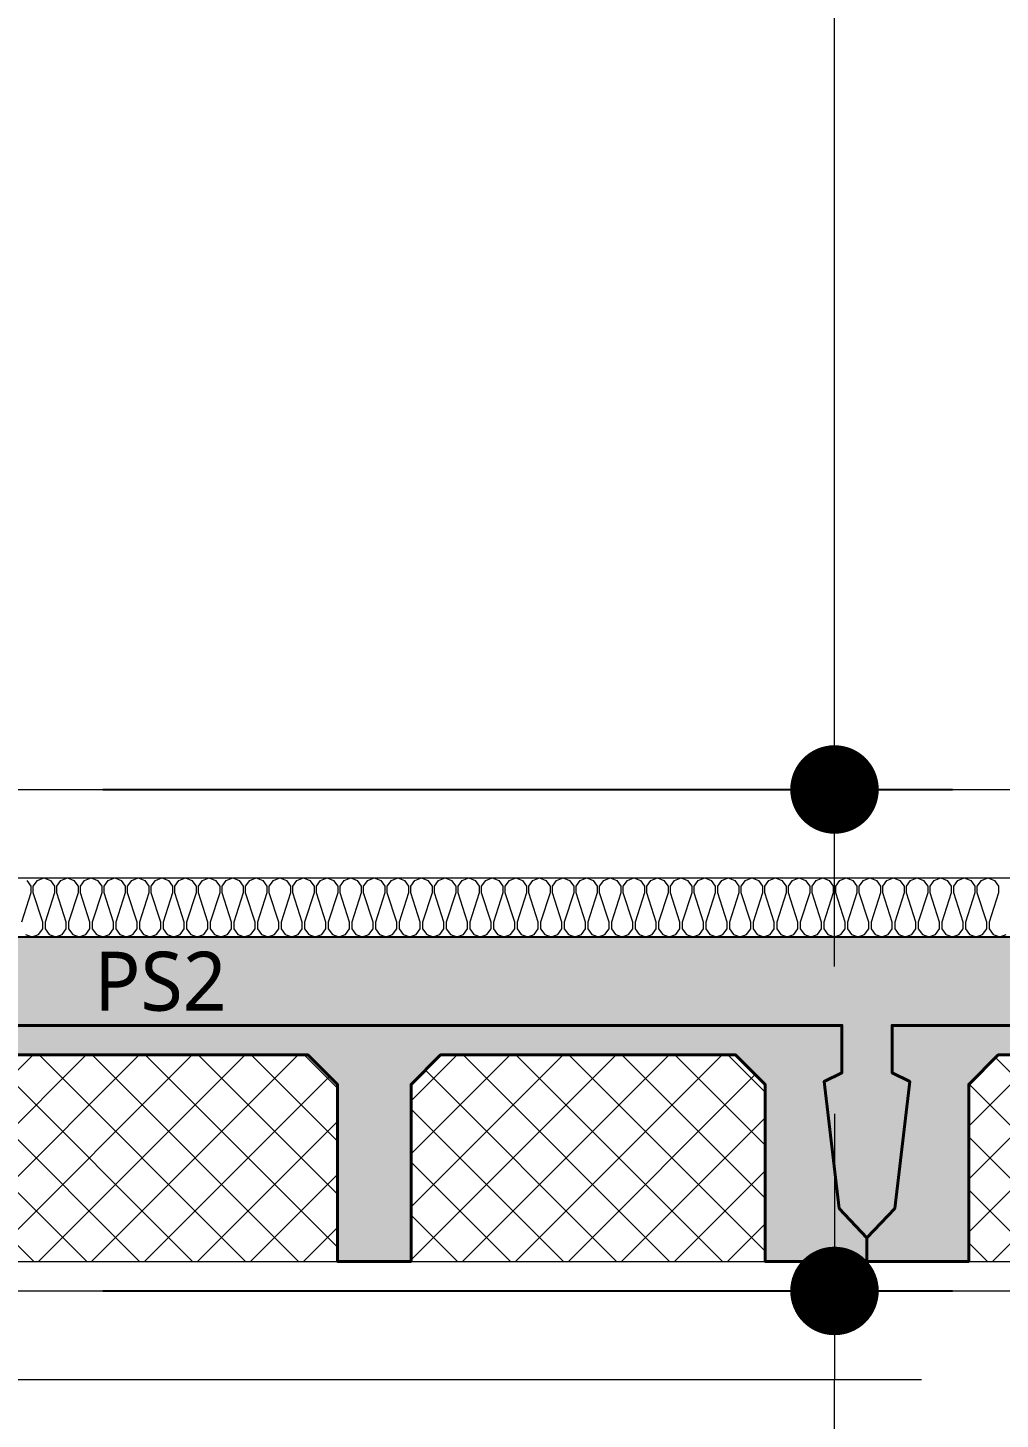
# Model space of a CAD drawing. Header units: millimetres. Extents: x 0 to 420000, y 0 to 297000.
# Drawn here: x 232685 to 234333, y 33383 to 35741 of the extents above; entities that cross this region are included whole.
import ezdxf
from ezdxf.enums import TextEntityAlignment as Align

# ---------------------------------------------------------------- set-up
doc = ezdxf.new("R2010")
doc.units = ezdxf.units.MM
doc.linetypes.add('0731_main_plan$0$form_$0$y-Landschaft$0$_$1$20120914_Verkehrsflächen_Grün$0$20120628_xref - Gammel$1$3_H-GL_F1_U3 - Default$0${ Offset Lines }', pattern=[0])
doc.linetypes.add('CEN', pattern=[62, 60, -1, 0, -1])
doc.layers.get('Defpoints').update_dxf_attribs({"color": 140})
for name, color, linetype, lineweight in [('A-AXIS-LINE', 1, 'CEN', 15), ('A-CONC-LIN1', 2, 'Continuous', 40), ('A-CONC-LIN2', 7, 'Continuous', 25), ('A-XXXX-FIN2', 6, 'Continuous', 20), ('A-XXXX-INSL1', 15, 'Continuous', 18), ('A-XXXX-INSL2', 8, 'Continuous', 18)]:
    doc.layers.add(name, color=color, linetype=linetype, lineweight=lineweight)
doc.layers.add('A-CONC-SOLD', color=253, linetype='CEN')
doc.layers.add('A-XXXX-NPLT', color=144, linetype='Continuous', lineweight=15, plot=False)
doc.styles.add('HY울릉도L', font='')
doc.styles.add('맑은고딕', font='')
doc.styles.get('HY울릉도L').set_extended_font_data('HYwulM')
doc.styles.get('맑은고딕').set_extended_font_data('Malgun Gothic')
doc.dimstyles.new('CDIM', dxfattribs={"dimtxt": 3, "dimasz": 1.5, "dimexe": 2, "dimexo": 1, "dimgap": 1, "dimtad": 1, "dimdec": 0, "dimrnd": 0.5, "dimzin": 0, "dimdsep": 32, "dimlunit": 6, "dimtxsty": 'HY울릉도L', "dimblk1": '_CIDOT', "dimblk2": '_CIDOT', "dimsah": 1, "dimcen": 5.5, "dimclrd": 2, "dimclre": 2, "dimclrt": 7, "dimadec": 0, "dimazin": 0, "dimtfac": 1, "dimtdec": 0, "dimtix": 1, "dimtmove": 2, "dimatfit": 1, "dimldrblk": '_CIDOT', "dimfxl": 1, "dimtolj": 1, "dimtzin": 0, "dimlwd": -1, "dimarcsym": 0})

# ---------------------------------------------------------------- blocks, each defined once
blk = doc.blocks.new('axis(211208)')
at = {"layer": 'A-AXIS-LINE', "ltscale": 1000}
for p, q in [((4631788.1, -431118.7), (4955413.1, -431118.7)), ((4631788.1, -432118.7), (4955413.1, -432118.7))]:
    blk.add_line(p, q, dxfattribs=at)
blk = doc.blocks.new('PS2')
at = {"layer": 'A-CONC-SOLD'}
h = blk.add_hatch(color=256, dxfattribs=at)
h.dxf.hatch_style = 1
h.paths.add_polyline_path([(1197.5, 0), (-1197.5, 0), (-1197.5, -510), (-1150.5, -460), (-1125, -245), (-1155, -230), (-1155, -150), (1155, -150), (1155, -230), (1125, -245), (1150.5, -460), (1197.5, -510)])
h = blk.add_hatch(color=256, dxfattribs=at)
h.dxf.hatch_style = 1
h.paths.add_polyline_path([(-1150.5, -460), (-1197.5, -510), (-1197.5, -550), (-1025, -550), (-1025, -510), (-1025, -250), (-975, -200), (-475, -200), (-425, -250), (-425, -510), (-425, -550), (-300, -550), (-300, -510), (-300, -250), (-250, -200), (250, -200), (300, -250), (300, -510), (300, -550), (425, -550), (425, -510), (425, -250), (475, -200), (975, -200), (1025, -250), (1025, -510), (1025, -550), (1197.5, -550), (1197.5, -510), (1150.5, -460), (1125, -245), (1155, -230), (1155, -150), (-1155, -150), (-1155, -230), (-1125, -245)])
at = {"layer": 'A-XXXX-INSL2'}
h = blk.add_hatch(dxfattribs=at)
h.set_pattern_fill('ANSI37', color=256, scale=20)
h.set_pattern_definition([(45, (-289951.5, -41968), (-44.90128, 44.90128), []), (135, (-289951.5, -41968), (-44.90128, -44.90128), [])])
h.paths.add_polyline_path([(-975, -200), (-1025, -250), (-1025, -510), (-1025, -550), (-425, -550), (-425, -510), (-425, -250), (-475, -200)])
h.paths.add_polyline_path([(-250, -200), (-300, -250), (-300, -510), (-300, -550), (300, -550), (300, -510), (300, -250), (250, -200)])
h.paths.add_polyline_path([(425, -510), (425, -550), (1025, -550), (1025, -510), (1025, -250), (975, -200), (475, -200), (425, -250)])
at = {"layer": 'A-CONC-LIN1', "color": 2, "linetype": '0731_main_plan$0$form_$0$y-Landschaft$0$_$1$20120914_Verkehrsflächen_Grün$0$20120628_xref - Gammel$1$3_H-GL_F1_U3 - Default$0${ Offset Lines }'}
blk.add_lwpolyline([(-300, -250), (-300, -510), (-300, -510), (-300, -550), (-425, -550), (-425, -510), (-425, -510), (-425, -250), (-475, -200), (-975, -200), (-1025, -250), (-1025, -510), (-1025, -510), (-1025, -550), (-1197.5, -550), (-1197.5, -510), (-1150.5, -460), (-1125, -245), (-1155, -230), (-1155, -150), (1155, -150), (1155, -230), (1125, -245), (1150.5, -460), (1197.5, -510), (1197.5, -550), (1025, -550), (1025, -510), (1025, -510), (1025, -250), (975, -200), (475, -200), (425, -250), (425, -510), (425, -510), (425, -550), (300, -550), (300, -510), (300, -510), (300, -250), (250, -200), (-250, -200)], close=True, dxfattribs=at)
at = {"layer": 'A-CONC-LIN2'}
blk.add_line((-1197.5, 0), (1197.5, 0), dxfattribs=at)
at = {"layer": 'A-XXXX-NPLT'}
for p, q in [((-1025, -550), (-425, -550)), ((-300, -550), (300, -550)), ((425, -550), (1025, -550))]:
    blk.add_line(p, q, dxfattribs=at)
at = {"layer": 'A-XXXX-NPLT', "style": '맑은고딕'}
blk.add_text('PS2', height=100, dxfattribs=at).set_placement((0, -75), align=Align.MIDDLE)
blk = doc.blocks.new('지하2층')
at = {"layer": 'A-XXXX-FIN2'}
blk.add_line((4802023.8, -391118.7), (4878823.8, -391118.7), dxfattribs=at)
at = {"layer": 'A-XXXX-INSL1'}
blk.add_lwpolyline([(4802023.8, -391968.7), (4819573.8, -391968.7)], dxfattribs=at)
at = {"layer": 'A-XXXX-INSL2'}
blk.add_line((4802023.8, -391268.7), (4878923.8, -391268.7), dxfattribs=at)
for points in [[(4802994.8, -391272.7), (4803001.8, -391282.7), (4803001.8, -391293.7), (4802985.8, -391343.7)], [(4802992.8, -391364.7), (4803003.8, -391368.7), (4803014.8, -391364.7), (4803021.8, -391354.7), (4803021.8, -391343.7), (4803005.8, -391293.7), (4803005.8, -391282.7), (4803012.8, -391272.7), (4803023.8, -391268.7), (4803034.8, -391272.7), (4803041.8, -391282.7), (4803041.8, -391293.7), (4803025.8, -391343.7), (4803025.8, -391354.7), (4803032.8, -391364.7), (4803043.8, -391368.7), (4803054.8, -391364.7), (4803061.8, -391354.7), (4803061.8, -391343.7), (4803045.8, -391293.7), (4803045.8, -391282.7), (4803052.8, -391272.7), (4803063.8, -391268.7), (4803074.8, -391272.7), (4803081.8, -391282.7), (4803081.8, -391293.7), (4803065.8, -391343.7), (4803065.8, -391354.7), (4803072.8, -391364.7), (4803083.8, -391368.7), (4803094.8, -391364.7), (4803101.8, -391354.7), (4803101.8, -391343.7), (4803085.8, -391293.7), (4803085.8, -391282.7), (4803092.8, -391272.7), (4803103.8, -391268.7), (4803114.8, -391272.7), (4803121.8, -391282.7), (4803121.8, -391293.7), (4803105.8, -391343.7), (4803105.8, -391354.7), (4803112.8, -391364.7), (4803123.8, -391368.7), (4803134.8, -391364.7), (4803141.8, -391354.7), (4803141.8, -391343.7), (4803125.8, -391293.7), (4803125.8, -391282.7), (4803132.8, -391272.7), (4803143.8, -391268.7), (4803154.8, -391272.7), (4803161.8, -391282.7), (4803161.8, -391293.7), (4803145.8, -391343.7), (4803145.8, -391354.7), (4803152.8, -391364.7), (4803163.8, -391368.7), (4803174.8, -391364.7), (4803181.8, -391354.7), (4803181.8, -391343.7), (4803165.8, -391293.7), (4803165.8, -391282.7), (4803172.8, -391272.7), (4803183.8, -391268.7), (4803194.8, -391272.7), (4803201.8, -391282.7), (4803201.8, -391293.7), (4803185.8, -391343.7), (4803185.8, -391354.7), (4803192.8, -391364.7), (4803203.8, -391368.7), (4803214.8, -391364.7), (4803221.8, -391354.7), (4803221.8, -391343.7), (4803205.8, -391293.7), (4803205.8, -391282.7), (4803212.8, -391272.7), (4803223.8, -391268.7), (4803234.8, -391272.7), (4803241.8, -391282.7), (4803241.8, -391293.7), (4803225.8, -391343.7), (4803225.8, -391354.7), (4803232.8, -391364.7), (4803243.8, -391368.7), (4803254.8, -391364.7), (4803261.8, -391354.7), (4803261.8, -391343.7), (4803245.8, -391293.7), (4803245.8, -391282.7), (4803252.8, -391272.7), (4803263.8, -391268.7), (4803274.8, -391272.7), (4803281.8, -391282.7), (4803281.8, -391293.7), (4803265.8, -391343.7), (4803265.8, -391354.7), (4803272.8, -391364.7), (4803283.8, -391368.7), (4803294.8, -391364.7), (4803301.8, -391354.7), (4803301.8, -391343.7), (4803285.8, -391293.7), (4803285.8, -391282.7), (4803292.8, -391272.7), (4803303.8, -391268.7), (4803314.8, -391272.7), (4803321.8, -391282.7), (4803321.8, -391293.7), (4803305.8, -391343.7), (4803305.8, -391354.7), (4803312.8, -391364.7), (4803323.8, -391368.7), (4803334.8, -391364.7), (4803341.8, -391354.7), (4803341.8, -391343.7), (4803325.8, -391293.7), (4803325.8, -391282.7), (4803332.8, -391272.7), (4803343.8, -391268.7), (4803354.8, -391272.7), (4803361.8, -391282.7), (4803361.8, -391293.7), (4803345.8, -391343.7), (4803345.8, -391354.7), (4803352.8, -391364.7), (4803363.8, -391368.7), (4803374.8, -391364.7), (4803381.8, -391354.7), (4803381.8, -391343.7), (4803365.8, -391293.7), (4803365.8, -391282.7), (4803372.8, -391272.7), (4803383.8, -391268.7), (4803394.8, -391272.7), (4803401.8, -391282.7), (4803401.8, -391293.7), (4803385.8, -391343.7), (4803385.8, -391354.7), (4803392.8, -391364.7), (4803403.8, -391368.7), (4803414.8, -391364.7), (4803421.8, -391354.7), (4803421.8, -391343.7), (4803405.8, -391293.7), (4803405.8, -391282.7), (4803412.8, -391272.7), (4803423.8, -391268.7), (4803434.8, -391272.7), (4803441.8, -391282.7), (4803441.8, -391293.7), (4803425.8, -391343.7), (4803425.8, -391354.7), (4803432.8, -391364.7), (4803443.8, -391368.7), (4803454.8, -391364.7), (4803461.8, -391354.7), (4803461.8, -391343.7), (4803445.8, -391293.7), (4803445.8, -391282.7), (4803452.8, -391272.7), (4803463.8, -391268.7), (4803474.8, -391272.7), (4803481.8, -391282.7), (4803481.8, -391293.7), (4803465.8, -391343.7), (4803465.8, -391354.7), (4803472.8, -391364.7), (4803483.8, -391368.7), (4803494.8, -391364.7), (4803501.8, -391354.7), (4803501.8, -391343.7), (4803485.8, -391293.7), (4803485.8, -391282.7), (4803492.8, -391272.7), (4803503.8, -391268.7), (4803514.8, -391272.7), (4803521.8, -391282.7), (4803521.8, -391293.7), (4803505.8, -391343.7), (4803505.8, -391354.7), (4803512.8, -391364.7), (4803523.8, -391368.7), (4803534.8, -391364.7), (4803541.8, -391354.7), (4803541.8, -391343.7), (4803525.8, -391293.7), (4803525.8, -391282.7), (4803532.8, -391272.7), (4803543.8, -391268.7), (4803554.8, -391272.7), (4803561.8, -391282.7), (4803561.8, -391293.7), (4803545.8, -391343.7), (4803545.8, -391354.7), (4803552.8, -391364.7), (4803563.8, -391368.7), (4803574.8, -391364.7), (4803581.8, -391354.7), (4803581.8, -391343.7), (4803565.8, -391293.7), (4803565.8, -391282.7), (4803572.8, -391272.7), (4803583.8, -391268.7), (4803594.8, -391272.7), (4803601.8, -391282.7), (4803601.8, -391293.7), (4803585.8, -391343.7), (4803585.8, -391354.7), (4803592.8, -391364.7), (4803603.8, -391368.7), (4803614.8, -391364.7), (4803621.8, -391354.7), (4803621.8, -391343.7), (4803605.8, -391293.7), (4803605.8, -391282.7), (4803612.8, -391272.7), (4803623.8, -391268.7), (4803634.8, -391272.7), (4803641.8, -391282.7), (4803641.8, -391293.7), (4803625.8, -391343.7), (4803625.8, -391354.7), (4803632.8, -391364.7), (4803643.8, -391368.7), (4803654.8, -391364.7), (4803661.8, -391354.7), (4803661.8, -391343.7), (4803645.8, -391293.7), (4803645.8, -391282.7), (4803652.8, -391272.7), (4803663.8, -391268.7), (4803674.8, -391272.7), (4803681.8, -391282.7), (4803681.8, -391293.7), (4803665.8, -391343.7), (4803665.8, -391354.7), (4803672.8, -391364.7), (4803683.8, -391368.7), (4803694.8, -391364.7), (4803701.8, -391354.7), (4803701.8, -391343.7), (4803685.8, -391293.7), (4803685.8, -391282.7), (4803692.8, -391272.7), (4803703.8, -391268.7), (4803714.8, -391272.7), (4803721.8, -391282.7), (4803721.8, -391293.7), (4803705.8, -391343.7), (4803705.8, -391354.7), (4803712.8, -391364.7), (4803723.8, -391368.7), (4803734.8, -391364.7), (4803741.8, -391354.7), (4803741.8, -391343.7), (4803725.8, -391293.7), (4803725.8, -391282.7), (4803732.8, -391272.7), (4803743.8, -391268.7), (4803754.8, -391272.7), (4803761.8, -391282.7), (4803761.8, -391293.7), (4803745.8, -391343.7), (4803745.8, -391354.7), (4803752.8, -391364.7), (4803763.8, -391368.7), (4803774.8, -391364.7), (4803781.8, -391354.7), (4803781.8, -391343.7), (4803765.8, -391293.7), (4803765.8, -391282.7), (4803772.8, -391272.7), (4803783.8, -391268.7), (4803794.8, -391272.7), (4803801.8, -391282.7), (4803801.8, -391293.7), (4803785.8, -391343.7), (4803785.8, -391354.7), (4803792.8, -391364.7), (4803803.8, -391368.7), (4803814.8, -391364.7), (4803821.8, -391354.7), (4803821.8, -391343.7), (4803805.8, -391293.7), (4803805.8, -391282.7), (4803812.8, -391272.7), (4803823.8, -391268.7), (4803834.8, -391272.7), (4803841.8, -391282.7), (4803841.8, -391293.7), (4803825.8, -391343.7), (4803825.8, -391354.7), (4803832.8, -391364.7), (4803843.8, -391368.7), (4803854.8, -391364.7), (4803861.8, -391354.7), (4803861.8, -391343.7), (4803845.8, -391293.7), (4803845.8, -391282.7), (4803852.8, -391272.7), (4803863.8, -391268.7), (4803874.8, -391272.7), (4803881.8, -391282.7), (4803881.8, -391293.7), (4803865.8, -391343.7), (4803865.8, -391354.7), (4803872.8, -391364.7), (4803883.8, -391368.7), (4803894.8, -391364.7), (4803901.8, -391354.7), (4803901.8, -391343.7), (4803885.8, -391293.7), (4803885.8, -391282.7), (4803892.8, -391272.7), (4803903.8, -391268.7), (4803914.8, -391272.7), (4803921.8, -391282.7), (4803921.8, -391293.7), (4803905.8, -391343.7), (4803905.8, -391354.7), (4803912.8, -391364.7), (4803923.8, -391368.7), (4803934.8, -391364.7), (4803941.8, -391354.7), (4803941.8, -391343.7), (4803925.8, -391293.7), (4803925.8, -391282.7), (4803932.8, -391272.7), (4803943.8, -391268.7), (4803954.8, -391272.7), (4803961.8, -391282.7), (4803961.8, -391293.7), (4803945.8, -391343.7), (4803945.8, -391354.7), (4803952.8, -391364.7), (4803963.8, -391368.7), (4803974.8, -391364.7), (4803981.8, -391354.7), (4803981.8, -391343.7), (4803965.8, -391293.7), (4803965.8, -391282.7), (4803972.8, -391272.7), (4803983.8, -391268.7), (4803994.8, -391272.7), (4804001.8, -391282.7), (4804001.8, -391293.7), (4803985.8, -391343.7), (4803985.8, -391354.7), (4803992.8, -391364.7), (4804003.8, -391368.7), (4804014.8, -391364.7), (4804021.8, -391354.7), (4804021.8, -391343.7), (4804005.8, -391293.7), (4804005.8, -391282.7), (4804012.8, -391272.7), (4804023.8, -391268.7), (4804034.8, -391272.7), (4804041.8, -391282.7), (4804041.8, -391293.7), (4804025.8, -391343.7), (4804025.8, -391354.7), (4804032.8, -391364.7), (4804043.8, -391368.7), (4804054.8, -391364.7), (4804061.8, -391354.7), (4804061.8, -391343.7), (4804045.8, -391293.7), (4804045.8, -391282.7), (4804052.8, -391272.7), (4804063.8, -391268.7), (4804074.8, -391272.7), (4804081.8, -391282.7), (4804081.8, -391293.7), (4804065.8, -391343.7), (4804065.8, -391354.7), (4804072.8, -391364.7), (4804083.8, -391368.7), (4804094.8, -391364.7), (4804101.8, -391354.7), (4804101.8, -391343.7), (4804085.8, -391293.7), (4804085.8, -391282.7), (4804092.8, -391272.7), (4804103.8, -391268.7), (4804114.8, -391272.7), (4804121.8, -391282.7), (4804121.8, -391293.7), (4804105.8, -391343.7), (4804105.8, -391354.7), (4804112.8, -391364.7), (4804123.8, -391368.7), (4804134.8, -391364.7), (4804141.8, -391354.7), (4804141.8, -391343.7), (4804125.8, -391293.7), (4804125.8, -391282.7), (4804132.8, -391272.7), (4804143.8, -391268.7), (4804154.8, -391272.7), (4804161.8, -391282.7), (4804161.8, -391293.7), (4804145.8, -391343.7), (4804145.8, -391354.7), (4804152.8, -391364.7), (4804163.8, -391368.7), (4804174.8, -391364.7), (4804181.8, -391354.7), (4804181.8, -391343.7), (4804165.8, -391293.7), (4804165.8, -391282.7), (4804172.8, -391272.7), (4804183.8, -391268.7), (4804194.8, -391272.7), (4804201.8, -391282.7), (4804201.8, -391293.7), (4804185.8, -391343.7), (4804185.8, -391354.7), (4804192.8, -391364.7), (4804203.8, -391368.7), (4804214.8, -391364.7), (4804221.8, -391354.7), (4804221.8, -391343.7), (4804205.8, -391293.7), (4804205.8, -391282.7), (4804212.8, -391272.7), (4804223.8, -391268.7), (4804234.8, -391272.7), (4804241.8, -391282.7), (4804241.8, -391293.7), (4804225.8, -391343.7), (4804225.8, -391354.7), (4804232.8, -391364.7), (4804243.8, -391368.7), (4804254.8, -391364.7), (4804261.8, -391354.7), (4804261.8, -391343.7), (4804245.8, -391293.7), (4804245.8, -391282.7), (4804252.8, -391272.7), (4804263.8, -391268.7), (4804274.8, -391272.7), (4804281.8, -391282.7), (4804281.8, -391293.7), (4804265.8, -391343.7), (4804265.8, -391354.7), (4804272.8, -391364.7), (4804283.8, -391368.7), (4804294.8, -391364.7), (4804301.8, -391354.7), (4804301.8, -391343.7), (4804285.8, -391293.7), (4804285.8, -391282.7), (4804292.8, -391272.7), (4804303.8, -391268.7), (4804314.8, -391272.7), (4804321.8, -391282.7), (4804321.8, -391293.7), (4804305.8, -391343.7), (4804305.8, -391354.7), (4804312.8, -391364.7), (4804323.8, -391368.7), (4804334.8, -391364.7), (4804341.8, -391354.7), (4804341.8, -391343.7), (4804325.8, -391293.7), (4804325.8, -391282.7), (4804332.8, -391272.7), (4804343.8, -391268.7), (4804354.8, -391272.7), (4804361.8, -391282.7), (4804361.8, -391293.7), (4804345.8, -391343.7), (4804345.8, -391354.7), (4804352.8, -391364.7), (4804363.8, -391368.7), (4804374.8, -391364.7), (4804381.8, -391354.7), (4804381.8, -391343.7), (4804365.8, -391293.7), (4804365.8, -391282.7), (4804372.8, -391272.7), (4804383.8, -391268.7), (4804394.8, -391272.7), (4804401.8, -391282.7), (4804401.8, -391293.7), (4804385.8, -391343.7), (4804385.8, -391354.7), (4804392.8, -391364.7), (4804403.8, -391368.7), (4804414.8, -391364.7), (4804421.8, -391354.7), (4804421.8, -391343.7), (4804405.8, -391293.7), (4804405.8, -391282.7), (4804412.8, -391272.7), (4804423.8, -391268.7), (4804434.8, -391272.7), (4804441.8, -391282.7), (4804441.8, -391293.7), (4804425.8, -391343.7), (4804425.8, -391354.7), (4804432.8, -391364.7), (4804443.8, -391368.7), (4804454.8, -391364.7), (4804461.8, -391354.7), (4804461.8, -391343.7), (4804445.8, -391293.7), (4804445.8, -391282.7), (4804452.8, -391272.7), (4804463.8, -391268.7), (4804474.8, -391272.7), (4804481.8, -391282.7), (4804481.8, -391293.7), (4804465.8, -391343.7), (4804465.8, -391354.7), (4804472.8, -391364.7), (4804483.8, -391368.7), (4804494.8, -391364.7), (4804501.8, -391354.7), (4804501.8, -391343.7), (4804485.8, -391293.7), (4804485.8, -391282.7), (4804492.8, -391272.7), (4804503.8, -391268.7), (4804514.8, -391272.7), (4804521.8, -391282.7), (4804521.8, -391293.7), (4804505.8, -391343.7), (4804505.8, -391354.7), (4804512.8, -391364.7), (4804523.8, -391368.7), (4804534.8, -391364.7), (4804541.8, -391354.7), (4804541.8, -391343.7), (4804525.8, -391293.7), (4804525.8, -391282.7), (4804532.8, -391272.7), (4804543.8, -391268.7), (4804554.8, -391272.7), (4804561.8, -391282.7), (4804561.8, -391293.7), (4804545.8, -391343.7), (4804545.8, -391354.7), (4804552.8, -391364.7), (4804563.8, -391368.7), (4804574.8, -391364.7), (4804581.8, -391354.7), (4804581.8, -391343.7), (4804565.8, -391293.7), (4804565.8, -391282.7), (4804572.8, -391272.7), (4804583.8, -391268.7), (4804594.8, -391272.7), (4804601.8, -391282.7), (4804601.8, -391293.7), (4804585.8, -391343.7), (4804585.8, -391354.7), (4804592.8, -391364.7), (4804603.8, -391368.7), (4804614.8, -391364.7), (4804621.8, -391354.7), (4804621.8, -391343.7), (4804605.8, -391293.7), (4804605.8, -391282.7), (4804612.8, -391272.7), (4804623.8, -391268.7), (4804634.8, -391272.7), (4804641.8, -391282.7), (4804641.8, -391293.7), (4804625.8, -391343.7), (4804625.8, -391354.7), (4804632.8, -391364.7), (4804643.8, -391368.7), (4804654.8, -391364.7)]]:
    blk.add_lwpolyline(points, dxfattribs=at)
for p in [(4803221.3, -391368.7), (4805616.3, -391368.7)]:
    blk.add_blockref('PS2', p)
blk = doc.blocks.new('_CIDOT')
at = {"color": 0, "linetype": 'ByBlock'}
blk.add_line((2, 0), (-1, 0), dxfattribs=at)
at = {"color": 0, "linetype": 'ByBlock', "const_width": 0.5}
blk.add_lwpolyline([(-0.25, 0, 1), (0.25, 0, 1)], format="xyb", close=True, dxfattribs=at)
blk = doc.blocks.new('*D170')
at = {"layer": 'A-XXXX-NPLT', "lineweight": -2, "transparency": 16777216}
for p, q in [((232812.5, 33600), (234252.5, 33600)), ((232812.5, 30050), (234252.5, 30050))]:
    blk.add_line(p, q, dxfattribs=at)
at = {"layer": 'A-XXXX-NPLT', "transparency": 16777216}
blk.add_line((234052.5, 30200), (234052.5, 33450), dxfattribs=at)
at = {"layer": 'Defpoints', "color": 0, "transparency": 16777216}
for p in [(232712.5, 33600), (234052.5, 33600), (232712.5, 30050)]:
    blk.add_point(p, dxfattribs=at)
at = {"layer": 'A-XXXX-NPLT', "transparency": 16777216, "xscale": 150, "yscale": 150, "zscale": 150}
for p, rotation in [((234052.5, 33600), 90), ((234052.5, 30050), 270)]:
    blk.add_blockref('_CIDOT', p, dxfattribs=dict(at, rotation=rotation))
at = {"layer": 'A-XXXX-NPLT', "color": 3, "transparency": 16777216, "insert": (233772.3, 31825), "char_height": 300, "attachment_point": 5, "rotation": 90, "style": '맑은고딕'}
blk.add_mtext('\\A1;3,550', dxfattribs=at)
blk = doc.blocks.new('*D171')
at = {"layer": 'A-XXXX-NPLT', "lineweight": -2, "transparency": 16777216}
for p, q in [((232812.5, 41050), (234252.5, 41050)), ((232812.5, 34450), (234252.5, 34450))]:
    blk.add_line(p, q, dxfattribs=at)
at = {"layer": 'A-XXXX-NPLT', "transparency": 16777216}
blk.add_line((234052.5, 34600), (234052.5, 40900), dxfattribs=at)
at = {"layer": 'Defpoints', "color": 0, "transparency": 16777216}
for p in [(232712.5, 41050), (234052.5, 41050), (232712.5, 34450)]:
    blk.add_point(p, dxfattribs=at)
at = {"layer": 'A-XXXX-NPLT', "transparency": 16777216, "xscale": 150, "yscale": 150, "zscale": 150}
for p, rotation in [((234052.5, 41050), 90), ((234052.5, 34450), 270)]:
    blk.add_blockref('_CIDOT', p, dxfattribs=dict(at, rotation=rotation))
at = {"layer": 'A-XXXX-NPLT', "color": 3, "transparency": 16777216, "insert": (233772.3, 37750), "char_height": 300, "attachment_point": 5, "rotation": 90, "style": '맑은고딕'}
blk.add_mtext('\\A1;6,600', dxfattribs=at)

msp = doc.modelspace()

# ---------------------------------------------------------------- block references
msp.add_blockref('지하2층', (-4570311.3, 425568.7))
at = {"layer": 'A-AXIS-LINE'}
msp.add_blockref('axis(211208)', (-4581588.1, 465568.7), dxfattribs=at)

# ---------------------------------------------------------------- dimensions: what is measured, and where the dimension line sits
at = {"layer": 'A-XXXX-NPLT'}
for p1, p2, picture, middle in [((232712.5, 34450), (232712.5, 41050), '*D171', (233772.3, 37750)), ((232712.5, 30050), (232712.5, 33600), '*D170', (233772.3, 31825))]:
    dim = msp.add_aligned_dim(p1=p1, p2=p2, distance=-1340, dimstyle='CDIM', override={"dimscale": 100, "dimtxsty": '맑은고딕', "dimclrd": 256, "dimclre": 256, "dimclrt": 3}, dxfattribs=at)
    dim.commit()
    dim.dimension.update_dxf_attribs({"geometry": picture, "text_midpoint": middle})

doc.saveas('drawing.dxf')
